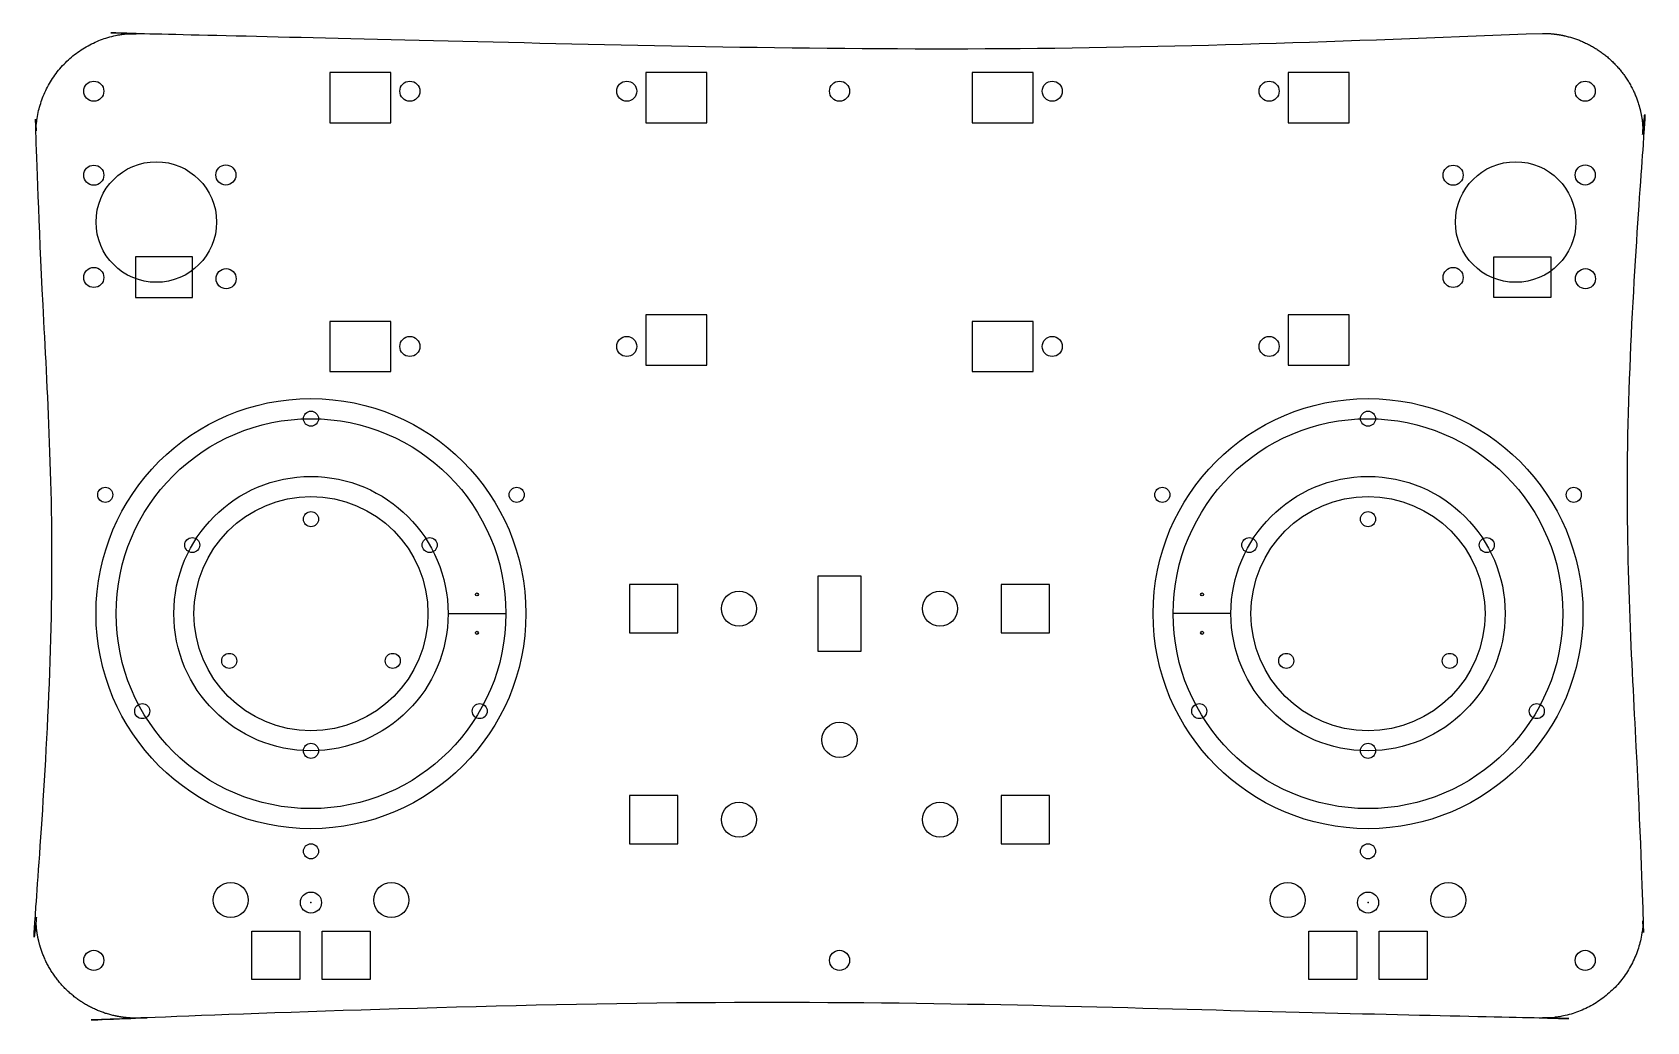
# Model space of a CAD drawing. Header units: millimetres. Extents: x -160 to 162, y -244 to -47.
import ezdxf

# ---------------------------------------------------------------- set-up
doc = ezdxf.new("R2010")
doc.units = ezdxf.units.MM
doc.header["$MEASUREMENT"] = 0
doc.layers.add('Make2D$visible$lines', color=178, linetype='Continuous', true_color=0x000000)

msp = doc.modelspace()

# ---------------------------------------------------------------- linework, layer by layer
at = {"layer": 'Make2D$visible$lines'}
for p, q in [((-76.89, -162.72), (-65.4, -162.72)), ((78.98, -162.72), (67.49, -162.72))]:
    msp.add_line(p, q, dxfattribs=at)
for points in [[(-100.44, -65.02), (-88.31, -65.02), (-88.31, -55.02), (-100.44, -55.02)], [(-25.37, -55.02), (-37.51, -55.02), (-37.51, -65.02), (-25.37, -65.02)], [(27.46, -65.02), (39.6, -65.02), (39.6, -55.02), (27.46, -55.02)], [(102.53, -55.02), (90.4, -55.02), (90.4, -65.02), (102.53, -65.02)], [(-139.16, -99.81), (-127.81, -99.81), (-127.81, -91.71), (-139.16, -91.71)], [(142.66, -99.81), (131.31, -99.81), (131.31, -91.71), (142.66, -91.71)], [(-100.44, -114.55), (-88.31, -114.55), (-88.31, -104.55), (-100.44, -104.55)], [(-25.37, -103.28), (-37.51, -103.28), (-37.51, -113.28), (-25.37, -113.28)], [(27.46, -114.55), (39.6, -114.55), (39.6, -104.55), (27.46, -104.55)], [(102.53, -103.28), (90.4, -103.28), (90.4, -113.28), (102.53, -113.28)], [(-40.74, -166.51), (-31.15, -166.51), (-31.15, -156.93), (-40.74, -156.93)], [(-3.27, -170.18), (5.37, -170.18), (5.37, -155.26), (-3.27, -155.26)], [(33.26, -166.51), (42.85, -166.51), (42.85, -156.93), (33.26, -156.93)], [(-40.74, -208.51), (-31.15, -208.51), (-31.15, -198.93), (-40.74, -198.93)], [(33.26, -208.51), (42.85, -208.51), (42.85, -198.93), (33.26, -198.93)], [(-106.4, -235.51), (-115.98, -235.51), (-115.98, -225.93), (-106.4, -225.93)], [(-92.4, -235.51), (-101.98, -235.51), (-101.98, -225.93), (-92.4, -225.93)], [(104.08, -235.51), (94.49, -235.51), (94.49, -225.93), (104.08, -225.93)], [(118.08, -235.51), (108.49, -235.51), (108.49, -225.93), (118.08, -225.93)]]:
    msp.add_lwpolyline(points, close=True, dxfattribs=at)
for centre, radius in [((-147.44, -58.75), 2), ((-84.5, -58.75), 2), ((-41.32, -58.75), 2), ((1.05, -58.75), 2), ((43.41, -58.75), 2), ((86.59, -58.75), 2), ((149.53, -58.75), 2), ((-147.44, -75.46), 2), ((-134.99, -84.78), 12), ((-121.14, -75.42), 2), ((123.23, -75.46), 2), ((135.68, -84.78), 12), ((149.53, -75.42), 2), ((-147.44, -95.81), 2), ((-121.09, -96.06), 2), ((123.23, -95.81), 2), ((149.58, -96.06), 2), ((-84.5, -109.55), 2), ((-41.32, -109.55), 2), ((43.41, -109.55), 2), ((86.59, -109.55), 2), ((-104.19, -162.72), 42.8), ((106.28, -162.72), 42.8), ((-104.19, -162.72), 38.8), ((-104.19, -123.92), 1.5), ((106.28, -162.72), 38.8), ((106.28, -123.92), 1.5), ((-145.15, -139.07), 1.5), ((-104.19, -162.72), 27.3), ((-63.23, -139.07), 1.5), ((65.32, -139.07), 1.5), ((106.28, -162.72), 27.3), ((147.24, -139.07), 1.5), ((-104.19, -162.72), 23.3), ((106.28, -162.72), 23.3), ((-104.19, -143.92), 1.5), ((106.28, -143.92), 1.5), ((-127.83, -149.07), 1.5), ((-80.55, -149.07), 1.5), ((82.64, -149.07), 1.5), ((129.92, -149.07), 1.5), ((-71.15, -158.9), 0.3), ((-18.95, -161.72), 3.5), ((21.05, -161.72), 3.5), ((73.24, -158.9), 0.3), ((-71.15, -166.54), 0.3), ((73.24, -166.54), 0.3), ((-120.47, -172.12), 1.5), ((-87.91, -172.12), 1.5), ((90, -172.12), 1.5), ((122.56, -172.12), 1.5), ((-137.79, -182.12), 1.5), ((-70.59, -182.12), 1.5), ((72.68, -182.12), 1.5), ((139.88, -182.12), 1.5), ((1.05, -187.84), 3.5), ((-104.19, -190.02), 1.5), ((106.28, -190.02), 1.5), ((-18.95, -203.72), 3.5), ((21.05, -203.72), 3.5), ((-104.19, -210.02), 1.5), ((106.28, -210.02), 1.5), ((-120.19, -219.72), 3.5), ((-104.19, -220.22), 2.1), ((-88.19, -219.72), 3.5), ((90.28, -219.72), 3.5), ((106.28, -220.22), 2.1), ((122.28, -219.72), 3.5), ((-147.44, -231.72), 2), ((1.05, -231.72), 2), ((149.53, -231.72), 2)]:
    msp.add_circle(centre, radius, dxfattribs=at)
msp.add_rational_spline([(141.05, -47.23), (94.38, -47.23), (1.05, -54.23), (-92.29, -47.23), (-138.95, -47.23), (-150.67, -47.23), (-158.95, -55.52), (-158.95, -67.23), (-158.95, -93.23), (-151.95, -145.23), (-158.95, -197.23), (-158.95, -223.23), (-158.95, -234.95), (-150.67, -243.23), (-138.95, -243.23), (-92.29, -243.23), (1.05, -236.23), (94.38, -243.23), (141.05, -243.23), (152.76, -243.23), (161.05, -234.95), (161.05, -223.23), (161.05, -197.23), (154.05, -145.23), (161.05, -93.23), (161.05, -67.23), (161.05, -55.52), (152.76, -47.23), (141.05, -47.23)], [1, 1, 1, 1, 1, 0.804737854124, 0.804737854124, 1, 1, 1, 1, 1, 0.804737854124, 0.804737854124, 1, 1, 1, 1, 1, 0.804737854124, 0.804737854124, 1, 1, 1, 1, 1, 0.804737854124, 0.804737854124, 1], degree=3, knots=[4110.93611, 4110.93611, 4110.93611, 4110.93611, 4111.93611, 4112.93611, 4112.93611, 4112.93611, 4144.352036, 4144.352036, 4144.352036, 4145.352036, 4146.352036, 4146.352036, 4146.352036, 4177.767963, 4177.767963, 4177.767963, 4178.767963, 4179.767963, 4179.767963, 4179.767963, 4211.18389, 4211.18389, 4211.18389, 4212.18389, 4213.18389, 4213.18389, 4213.18389, 4244.599816, 4244.599816, 4244.599816, 4244.599816], dxfattribs=at)
for p in [(-104.19, -220.22), (106.28, -220.22)]:
    msp.add_point(p, dxfattribs=at)

doc.saveas('drawing.dxf')
